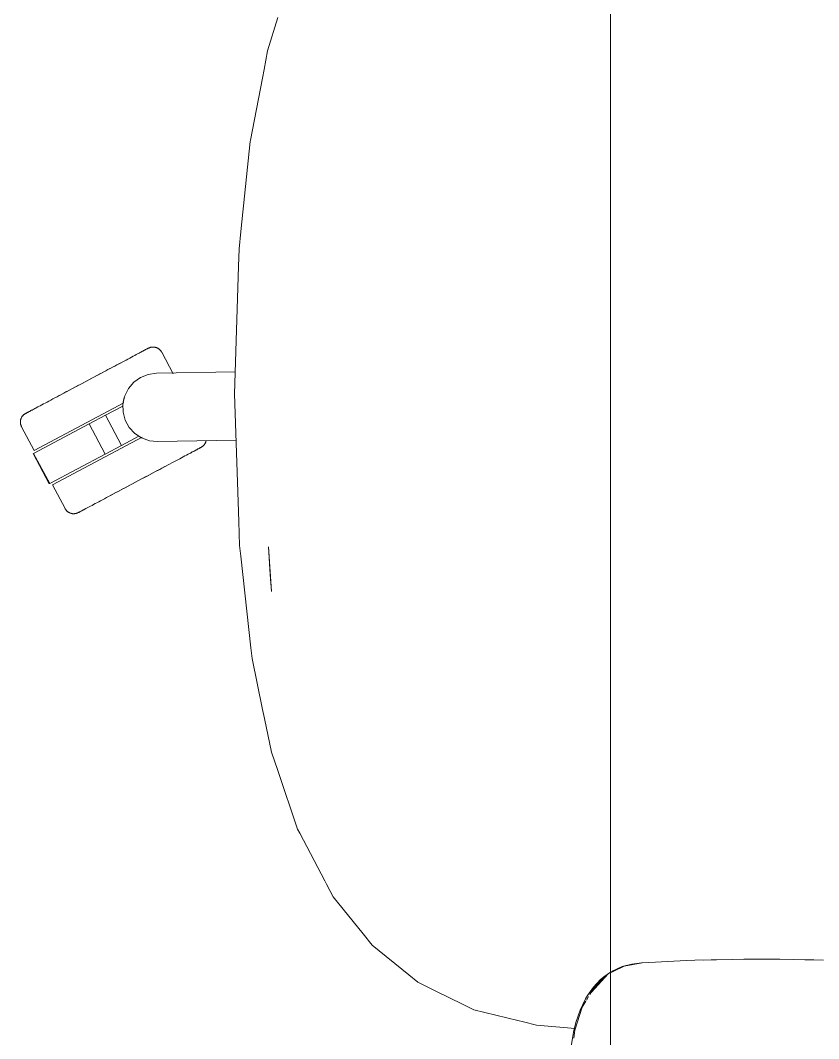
# Model space of a CAD drawing. Header units: millimetres. Extents: x 155927 to 326028, y -36033 to 97293.
# Drawn here: x 201983.7 to 202310.6, y 30465.7 to 30882.9 of the extents above; entities that cross this region are included whole.
import ezdxf

# ---------------------------------------------------------------- set-up
doc = ezdxf.new("R2010")
doc.units = ezdxf.units.MM
doc.header["$MEASUREMENT"] = 0
doc.layers.add('G-IMPT', color=8, linetype='CONTINUOUS', lineweight=9)
doc.layers.add('I-FURN', color=8, linetype='CONTINUOUS', lineweight=9)

msp = doc.modelspace()

# ---------------------------------------------------------------- linework, layer by layer
at = {"layer": 'G-IMPT'}
for p, q in [((202089.17, 30884.04), (202084.98, 30870.44)), ((202084.98, 30870.44), (202083.52, 30862.83)), ((202082.82, 30859.17), (202083.52, 30862.83)), ((202082.82, 30859.17), (202077.95, 30833.79)), ((202077.86, 30833.33), (202074.04, 30796.34)), ((202077.86, 30833.33), (202077.95, 30833.79)), ((202074.04, 30796.34), (202073.31, 30789.27)), ((202073.08, 30782.01), (202073.31, 30789.27)), ((202071.47, 30729.85), (202073.08, 30782.01)), ((202073.17, 30677.66), (202071.47, 30729.85)), ((202073.17, 30677.66), (202073.5, 30667.72)), ((202073.98, 30663.35), (202073.5, 30667.72)), ((202085.38, 30667.19), (202086.01, 30655.85)), ((202085.38, 30667.19), (202086.62, 30648.91)), ((202073.98, 30663.35), (202078.11, 30625.9)), ((202086.62, 30648.91), (202086.01, 30655.85)), ((202078.59, 30621.49), (202078.11, 30625.9)), ((202082.94, 30600.54), (202078.59, 30621.49)), ((202082.94, 30600.54), (202083.71, 30596.86)), ((202083.71, 30596.86), (202086.58, 30583.04)), ((202089.09, 30575.61), (202086.58, 30583.04)), ((202089.09, 30575.61), (202097.24, 30551.52)), ((202098.12, 30549.86), (202097.24, 30551.52)), ((202108.41, 30530.35), (202098.12, 30549.86)), ((202108.41, 30530.35), (202109.14, 30528.97)), ((202111.85, 30523.84), (202109.14, 30528.97)), ((202111.85, 30523.84), (202124.06, 30508.71)), ((202127.82, 30504.05), (202124.06, 30508.71)), ((202142.77, 30491.88), (202127.82, 30504.05)), ((202225.79, 30493.26), (202230.12, 30495.24)), ((202226.7, 30493.34), (202230.96, 30495.44)), ((202234.07, 30496.31), (202230.12, 30495.24)), ((202230.96, 30495.44), (202238.31, 30496.81)), ((202238.08, 30496.81), (202234.07, 30496.31)), ((202243.75, 30497.09), (202238.08, 30496.81)), ((202243.75, 30497.09), (202256.31, 30497.71)), ((202259.85, 30497.83), (202256.31, 30497.71)), ((202275.52, 30498.21), (202259.85, 30497.83)), ((202263.25, 30497.89), (202266.58, 30498.03)), ((202268.8, 30498.04), (202266.58, 30498.03)), ((202275.52, 30498.21), (202280.03, 30498.26)), ((202280.03, 30498.26), (202294.75, 30498.26)), ((202300.22, 30498.18), (202294.75, 30498.26)), ((202300.22, 30498.18), (202312.52, 30497.89)), ((202306.99, 30498.05), (202304.92, 30498.05)), ((202308.65, 30497.97), (202306.99, 30498.05)), ((202142.77, 30491.88), (202146.42, 30488.9)), ((202217.56, 30484.84), (202224.47, 30492.23)), ((202218.76, 30486.93), (202224.47, 30492.23)), ((202221.25, 30489.92), (202222.57, 30491.05)), ((202224.47, 30492.23), (202222.05, 30490)), ((202225.43, 30493.01), (202222.57, 30491.05)), ((202226.7, 30493.34), (202225.43, 30492.71)), ((202146.42, 30488.9), (202153.58, 30485.37)), ((202218.39, 30486.87), (202215.94, 30483.42)), ((202216.87, 30483.78), (202218.76, 30486.93)), ((202221.25, 30489.92), (202218.39, 30486.87)), ((202218.7, 30486.15), (202222.05, 30490)), ((202165.05, 30479.73), (202153.58, 30485.37)), ((202215.14, 30482.05), (202215.94, 30483.42)), ((202215.54, 30481.55), (202216.4, 30482.99)), ((202217.56, 30484.84), (202218.38, 30485.79)), ((202165.05, 30479.73), (202169.41, 30477.58)), ((202210.76, 30469.23), (202213.79, 30478.63)), ((202212.93, 30477.41), (202215.14, 30482.05)), ((202213.79, 30478.63), (202215.26, 30481.08)), ((202169.41, 30477.58), (202187.36, 30473.18)), ((202211.19, 30472.32), (202212.93, 30477.41)), ((202187.36, 30473.18), (202189.73, 30472.6)), ((202195.02, 30471.3), (202189.73, 30472.6)), ((202210.9, 30469.86), (202195.02, 30471.3)), ((202211.19, 30472.32), (202210.21, 30468.39)), ((202210.21, 30468.39), (202209.1, 30461.63)), ((202210.3, 30465.94), (202210.76, 30469.23))]:
    msp.add_line(p, q, dxfattribs=at)
at = {"layer": 'I-FURN'}
for p, q in [((202225.43, 30007.61), (202225.43, 31407.61)), ((202225.43, 31407.61), (202225.43, 30007.61)), ((202029.91, 30745.28), (202029.23, 30744.92)), ((202030.55, 30745.63), (202029.91, 30745.28)), ((202031.17, 30745.95), (202030.55, 30745.63)), ((202031.75, 30746.26), (202031.17, 30745.95)), ((202031.44, 30746.1), (202032.01, 30746.4)), ((202032.31, 30746.56), (202031.75, 30746.26)), ((202032.01, 30746.4), (202032.55, 30746.69)), ((202032.82, 30746.83), (202032.31, 30746.56)), ((202032.55, 30746.69), (202033.05, 30746.95)), ((202033.3, 30747.09), (202032.82, 30746.83)), ((202033.05, 30746.95), (202033.51, 30747.2)), ((202033.75, 30747.33), (202033.3, 30747.09)), ((202033.51, 30747.2), (202033.94, 30747.43)), ((202034.16, 30747.54), (202033.75, 30747.33)), ((202033.94, 30747.43), (202034.34, 30747.64)), ((202034.53, 30747.74), (202034.16, 30747.54)), ((202034.34, 30747.64), (202034.69, 30747.83)), ((202034.87, 30747.92), (202034.53, 30747.74)), ((202034.69, 30747.83), (202035.01, 30748)), ((202035.17, 30748.08), (202034.87, 30747.92)), ((202035.01, 30748), (202035.29, 30748.14)), ((202035.42, 30748.22), (202035.17, 30748.08)), ((202035.29, 30748.14), (202035.53, 30748.27)), ((202035.64, 30748.33), (202035.42, 30748.22)), ((202035.53, 30748.27), (202035.73, 30748.38)), ((202035.82, 30748.43), (202035.64, 30748.33)), ((202035.73, 30748.38), (202035.89, 30748.46)), ((202035.96, 30748.5), (202035.82, 30748.43)), ((202035.89, 30748.46), (202036.02, 30748.53)), ((202036.06, 30748.56), (202035.96, 30748.5)), ((202036.02, 30748.53), (202036.1, 30748.57)), ((202036.12, 30748.59), (202036.06, 30748.56)), ((202036.1, 30748.57), (202036.14, 30748.6)), ((202036.14, 30748.6), (202036.12, 30748.59)), ((202036.14, 30748.6), (202036.29, 30748.67)), ((202036.14, 30748.6), (202036.14, 30748.6)), ((202036.29, 30748.67), (202036.44, 30748.74)), ((202036.44, 30748.74), (202036.58, 30748.8)), ((202036.58, 30748.8), (202036.74, 30748.85)), ((202036.74, 30748.85), (202036.89, 30748.9)), ((202036.89, 30748.9), (202037.04, 30748.95)), ((202037.04, 30748.95), (202037.2, 30748.98)), ((202037.2, 30748.98), (202037.36, 30749.01)), ((202037.36, 30749.01), (202037.52, 30749.04)), ((202037.52, 30749.04), (202037.68, 30749.05)), ((202037.68, 30749.05), (202037.84, 30749.07)), ((202037.84, 30749.07), (202038, 30749.07)), ((202038, 30749.07), (202038.16, 30749.07)), ((202038.16, 30749.07), (202038.32, 30749.06)), ((202038.32, 30749.06), (202038.48, 30749.05)), ((202038.48, 30749.05), (202038.64, 30749.02)), ((202038.64, 30749.02), (202038.8, 30749)), ((202038.8, 30749), (202038.96, 30748.96)), ((202038.96, 30748.96), (202039.12, 30748.92)), ((202039.12, 30748.92), (202039.27, 30748.88)), ((202039.27, 30748.88), (202039.42, 30748.82)), ((202039.42, 30748.82), (202039.57, 30748.77)), ((202039.57, 30748.77), (202039.72, 30748.7)), ((202039.72, 30748.7), (202039.87, 30748.63)), ((202039.87, 30748.63), (202040.01, 30748.55)), ((202040.01, 30748.55), (202040.15, 30748.47)), ((202040.15, 30748.47), (202040.28, 30748.39)), ((202040.28, 30748.39), (202040.42, 30748.29)), ((202040.42, 30748.29), (202040.54, 30748.2)), ((202040.54, 30748.2), (202040.67, 30748.09)), ((202040.67, 30748.09), (202040.79, 30747.99)), ((202040.79, 30747.99), (202040.9, 30747.87)), ((202040.9, 30747.87), (202041.01, 30747.76)), ((202041.01, 30747.76), (202041.12, 30747.63)), ((202041.12, 30747.63), (202041.22, 30747.51)), ((202041.22, 30747.51), (202041.32, 30747.38)), ((202041.32, 30747.38), (202041.41, 30747.25)), ((202041.41, 30747.25), (202041.49, 30747.11)), ((202041.49, 30747.11), (202041.57, 30746.97)), ((202041.57, 30746.97), (202041.6, 30746.93)), ((202046.3, 30738.09), (202041.6, 30746.93)), ((202021.96, 30741.06), (202021.05, 30740.57)), ((202021.47, 30740.79), (202022.37, 30741.28)), ((202022.86, 30741.53), (202021.96, 30741.06)), ((202022.37, 30741.28), (202023.26, 30741.75)), ((202023.73, 30742), (202022.86, 30741.53)), ((202023.26, 30741.75), (202024.13, 30742.21)), ((202024.59, 30742.45), (202023.73, 30742)), ((202024.13, 30742.21), (202024.98, 30742.66)), ((202025.42, 30742.9), (202024.59, 30742.45)), ((202026.24, 30743.33), (202025.42, 30742.9)), ((202027.02, 30743.75), (202026.24, 30743.33)), ((202027.79, 30744.15), (202027.02, 30743.75)), ((202028.52, 30744.54), (202027.79, 30744.15)), ((202029.23, 30744.92), (202028.52, 30744.54)), ((202014.29, 30736.98), (202013.29, 30736.44)), ((202013.75, 30736.69), (202014.74, 30737.22)), ((202015.28, 30737.5), (202014.29, 30736.98)), ((202014.74, 30737.22), (202015.74, 30737.75)), ((202016.27, 30738.03), (202015.28, 30737.5)), ((202015.74, 30737.75), (202016.72, 30738.27)), ((202017.25, 30738.55), (202016.27, 30738.03)), ((202016.72, 30738.27), (202017.69, 30738.79)), ((202018.21, 30739.06), (202017.25, 30738.55)), ((202017.69, 30738.79), (202018.66, 30739.3)), ((202019.17, 30739.57), (202018.21, 30739.06)), ((202018.66, 30739.3), (202019.61, 30739.81)), ((202020.12, 30740.08), (202019.17, 30739.57)), ((202019.61, 30739.81), (202020.55, 30740.3)), ((202021.05, 30740.57), (202020.12, 30740.08)), ((202020.55, 30740.3), (202021.47, 30740.79)), ((202032.93, 30736.59), (202036.07, 30737.84)), ((202036.07, 30737.84), (202039.41, 30738.31)), ((202039.41, 30738.31), (202071.75, 30738.87)), ((202006.28, 30732.72), (202005.3, 30732.2)), ((202005.75, 30732.44), (202006.73, 30732.96)), ((202007.27, 30733.25), (202006.28, 30732.72)), ((202006.73, 30732.96), (202007.73, 30733.49)), ((202008.27, 30733.78), (202007.27, 30733.25)), ((202007.73, 30733.49), (202008.73, 30734.02)), ((202009.27, 30734.31), (202008.27, 30733.78)), ((202008.73, 30734.02), (202009.73, 30734.55)), ((202010.27, 30734.84), (202009.27, 30734.31)), ((202009.73, 30734.55), (202010.74, 30735.09)), ((202011.28, 30735.38), (202010.27, 30734.84)), ((202010.74, 30735.09), (202011.74, 30735.62)), ((202012.28, 30735.91), (202011.28, 30735.38)), ((202011.74, 30735.62), (202012.75, 30736.16)), ((202013.29, 30736.44), (202012.28, 30735.91)), ((202012.75, 30736.16), (202013.75, 30736.69)), ((202028, 30732.06), (202030.19, 30734.63)), ((202030.19, 30734.63), (202032.93, 30736.59)), ((201998.75, 30728.72), (201997.89, 30728.26)), ((201999.64, 30729.19), (201998.75, 30728.72)), ((202000.55, 30729.67), (201999.64, 30729.19)), ((202000.06, 30729.41), (202000.97, 30729.9)), ((202001.47, 30730.16), (202000.55, 30729.67)), ((202000.97, 30729.9), (202001.9, 30730.39)), ((202002.41, 30730.66), (202001.47, 30730.16)), ((202001.9, 30730.39), (202002.84, 30730.89)), ((202003.36, 30731.17), (202002.41, 30730.66)), ((202002.84, 30730.89), (202003.8, 30731.4)), ((202004.32, 30731.68), (202003.36, 30731.17)), ((202003.8, 30731.4), (202004.77, 30731.92)), ((202005.3, 30732.2), (202004.32, 30731.68)), ((202004.77, 30731.92), (202005.75, 30732.44)), ((202025.73, 30725.76), (202026.48, 30729.05)), ((202026.48, 30729.05), (202028, 30732.06)), ((201989.35, 30706.73), (202026.07, 30726.25)), ((201990.57, 30724.37), (201990, 30724.06)), ((201990.26, 30724.2), (201990.85, 30724.51)), ((201991.17, 30724.69), (201990.57, 30724.37)), ((201991.81, 30725.02), (201991.17, 30724.69)), ((201992.47, 30725.38), (201991.81, 30725.02)), ((201993.17, 30725.75), (201992.47, 30725.38)), ((201993.89, 30726.13), (201993.17, 30725.75)), ((201994.64, 30726.53), (201993.89, 30726.13)), ((201995.41, 30726.94), (201994.64, 30726.53)), ((201996.21, 30727.37), (201995.41, 30726.94)), ((201997.04, 30727.81), (201996.21, 30727.37)), ((201997.89, 30728.26), (201997.04, 30727.81)), ((202018.52, 30721.11), (202025.66, 30724.9)), ((202025.79, 30722.39), (202025.73, 30725.76)), ((201984.1, 30719.99), (201984.17, 30720.14)), ((201984.17, 30720.14), (201984.25, 30720.28)), ((201984.25, 30720.28), (201984.33, 30720.42)), ((201984.33, 30720.42), (201984.42, 30720.56)), ((201984.42, 30720.56), (201984.51, 30720.69)), ((201984.51, 30720.69), (201984.61, 30720.82)), ((201984.61, 30720.82), (201984.71, 30720.94)), ((201984.71, 30720.94), (201984.82, 30721.06)), ((201984.82, 30721.06), (201984.93, 30721.18)), ((201984.93, 30721.18), (201985.05, 30721.29)), ((201985.05, 30721.29), (201985.17, 30721.39)), ((201985.17, 30721.39), (201985.29, 30721.49)), ((201985.29, 30721.49), (201985.42, 30721.59)), ((201985.42, 30721.59), (201985.56, 30721.68)), ((201985.56, 30721.68), (201985.69, 30721.77)), ((201985.69, 30721.77), (201985.83, 30721.85)), ((201985.83, 30721.85), (201985.87, 30721.87)), ((201985.87, 30721.87), (201985.89, 30721.88)), ((201985.88, 30721.87), (201985.87, 30721.87)), ((201985.92, 30721.89), (201985.88, 30721.87)), ((201985.89, 30721.88), (201985.95, 30721.91)), ((201986, 30721.94), (201985.92, 30721.89)), ((201985.95, 30721.91), (201986.05, 30721.96)), ((201986.12, 30722), (201986, 30721.94)), ((201986.05, 30721.96), (201986.19, 30722.04)), ((201986.28, 30722.09), (201986.12, 30722)), ((201986.19, 30722.04), (201986.37, 30722.13)), ((201986.48, 30722.19), (201986.28, 30722.09)), ((201986.37, 30722.13), (201986.59, 30722.25)), ((201986.73, 30722.32), (201986.48, 30722.19)), ((201986.59, 30722.25), (201986.85, 30722.39)), ((201987, 30722.47), (201986.73, 30722.32)), ((201986.85, 30722.39), (201987.15, 30722.55)), ((201987.32, 30722.64), (201987, 30722.47)), ((201987.15, 30722.55), (201987.48, 30722.72)), ((201987.68, 30722.83), (201987.32, 30722.64)), ((201987.48, 30722.72), (201987.85, 30722.92)), ((201988.07, 30723.04), (201987.68, 30722.83)), ((201987.85, 30722.92), (201988.26, 30723.14)), ((201988.5, 30723.27), (201988.07, 30723.04)), ((201988.26, 30723.14), (201988.71, 30723.38)), ((201988.97, 30723.51), (201988.5, 30723.27)), ((201988.71, 30723.38), (201989.19, 30723.63)), ((201989.47, 30723.78), (201988.97, 30723.51)), ((201989.19, 30723.63), (201989.71, 30723.91)), ((201990, 30724.06), (201989.47, 30723.78)), ((201989.71, 30723.91), (201990.26, 30724.2)), ((202011.88, 30717.57), (202018.52, 30721.11)), ((202025.09, 30708.74), (202018.52, 30721.11)), ((202026.66, 30719.13), (202025.79, 30722.39)), ((201983.73, 30718.43), (201983.74, 30718.6)), ((201983.73, 30718.27), (201983.73, 30718.43)), ((201983.74, 30718.11), (201983.73, 30718.27)), ((201983.74, 30718.6), (201983.76, 30718.76)), ((201983.75, 30717.95), (201983.74, 30718.11)), ((201983.77, 30717.79), (201983.75, 30717.95)), ((201983.76, 30718.76), (201983.78, 30718.92)), ((201983.79, 30717.63), (201983.77, 30717.79)), ((201983.78, 30718.92), (201983.81, 30719.07)), ((201983.82, 30717.47), (201983.79, 30717.63)), ((201983.81, 30719.07), (201983.84, 30719.23)), ((201983.86, 30717.32), (201983.82, 30717.47)), ((201983.84, 30719.23), (201983.88, 30719.39)), ((201983.9, 30717.16), (201983.86, 30717.32)), ((201983.88, 30719.39), (201983.93, 30719.54)), ((201983.95, 30717.01), (201983.9, 30717.16)), ((201983.93, 30719.54), (201983.98, 30719.7)), ((201984, 30716.86), (201983.95, 30717.01)), ((201983.98, 30719.7), (201984.04, 30719.85)), ((201984.06, 30716.71), (201984, 30716.86)), ((201984.04, 30719.85), (201984.1, 30719.99)), ((201984.13, 30716.56), (201984.06, 30716.71)), ((201984.2, 30716.42), (201984.13, 30716.56)), ((201984.2, 30716.42), (201989.35, 30706.73)), ((201989.17, 30705.5), (202011.88, 30717.57)), ((202018.45, 30705.21), (202011.88, 30717.57)), ((202028.28, 30716.17), (202026.66, 30719.13)), ((202030.56, 30713.68), (202028.28, 30716.17)), ((201996.87, 30692.6), (202033.61, 30712.14)), ((202032.24, 30712.54), (202025.09, 30708.74)), ((202033.37, 30711.82), (202030.56, 30713.68)), ((202036.54, 30710.67), (202033.37, 30711.82)), ((202025.09, 30708.74), (202018.45, 30705.21)), ((202039.9, 30710.33), (202036.54, 30710.67)), ((202072.09, 30710.89), (202039.9, 30710.33)), ((202056.89, 30707.53), (202057.13, 30707.66)), ((202057.24, 30707.72), (202057.02, 30707.6)), ((202057.13, 30707.66), (202057.33, 30707.76)), ((202057.42, 30707.81), (202057.24, 30707.72)), ((202057.33, 30707.76), (202057.49, 30707.85)), ((202057.56, 30707.89), (202057.42, 30707.81)), ((202057.49, 30707.85), (202057.61, 30707.91)), ((202057.66, 30707.94), (202057.56, 30707.89)), ((202057.61, 30707.91), (202057.69, 30707.96)), ((202057.72, 30707.97), (202057.66, 30707.94)), ((202057.69, 30707.96), (202057.73, 30707.98)), ((202057.74, 30707.98), (202057.72, 30707.97)), ((202057.73, 30707.98), (202057.74, 30707.98)), ((202057.78, 30708), (202057.74, 30707.98)), ((202057.92, 30708.08), (202057.78, 30708)), ((202058.06, 30708.17), (202057.92, 30708.08)), ((202058.19, 30708.26), (202058.06, 30708.17)), ((202058.32, 30708.36), (202058.19, 30708.26)), ((202058.44, 30708.46), (202058.32, 30708.36)), ((202058.56, 30708.56), (202058.44, 30708.46)), ((202058.68, 30708.67), (202058.56, 30708.56)), ((202058.79, 30708.79), (202058.68, 30708.67)), ((202058.9, 30708.91), (202058.79, 30708.79)), ((202059, 30709.03), (202058.9, 30708.91)), ((202059.1, 30709.16), (202059, 30709.03)), ((202059.19, 30709.29), (202059.1, 30709.16)), ((202059.28, 30709.43), (202059.19, 30709.29)), ((202059.36, 30709.57), (202059.28, 30709.43)), ((202059.44, 30709.71), (202059.36, 30709.57)), ((202059.51, 30709.86), (202059.44, 30709.71)), ((202059.57, 30710), (202059.51, 30709.86)), ((202059.63, 30710.15), (202059.57, 30710)), ((202059.68, 30710.31), (202059.63, 30710.15)), ((202059.73, 30710.46), (202059.68, 30710.31)), ((202059.77, 30710.62), (202059.73, 30710.46)), ((201989, 30705.41), (201995.57, 30693.05)), ((201995.74, 30693.14), (201989.17, 30705.5)), ((202018.45, 30705.21), (201995.74, 30693.14)), ((202048.97, 30703.32), (202049.72, 30703.72)), ((202049.72, 30703.72), (202050.45, 30704.1)), ((202050.45, 30704.1), (202051.14, 30704.47)), ((202051.14, 30704.47), (202051.8, 30704.83)), ((202051.8, 30704.83), (202052.44, 30705.16)), ((202052.44, 30705.16), (202053.04, 30705.48)), ((202053.35, 30705.65), (202052.77, 30705.34)), ((202053.04, 30705.48), (202053.61, 30705.79)), ((202053.9, 30705.94), (202053.35, 30705.65)), ((202053.61, 30705.79), (202054.14, 30706.07)), ((202054.42, 30706.22), (202053.9, 30705.94)), ((202054.14, 30706.07), (202054.64, 30706.34)), ((202054.9, 30706.47), (202054.42, 30706.22)), ((202054.64, 30706.34), (202055.11, 30706.58)), ((202055.35, 30706.71), (202054.9, 30706.47)), ((202055.11, 30706.58), (202055.54, 30706.81)), ((202055.76, 30706.93), (202055.35, 30706.71)), ((202055.54, 30706.81), (202055.93, 30707.02)), ((202056.13, 30707.13), (202055.76, 30706.93)), ((202055.93, 30707.02), (202056.29, 30707.21)), ((202056.46, 30707.3), (202056.13, 30707.13)), ((202056.29, 30707.21), (202056.61, 30707.38)), ((202056.76, 30707.46), (202056.46, 30707.3)), ((202056.61, 30707.38), (202056.89, 30707.53)), ((202057.02, 30707.6), (202056.76, 30707.46)), ((202041.71, 30699.46), (202040.77, 30698.96)), ((202041.2, 30699.19), (202042.14, 30699.69)), ((202042.64, 30699.95), (202041.71, 30699.46)), ((202042.14, 30699.69), (202043.06, 30700.18)), ((202043.56, 30700.44), (202042.64, 30699.95)), ((202043.06, 30700.18), (202043.97, 30700.66)), ((202043.97, 30700.66), (202044.86, 30701.13)), ((202044.86, 30701.13), (202045.73, 30701.59)), ((202045.73, 30701.59), (202046.57, 30702.04)), ((202046.57, 30702.04), (202047.4, 30702.48)), ((202047.4, 30702.48), (202048.2, 30702.91)), ((202048.2, 30702.91), (202048.97, 30703.32)), ((202033.88, 30695.3), (202032.87, 30694.76)), ((202033.34, 30695.01), (202034.34, 30695.54)), ((202034.88, 30695.83), (202033.88, 30695.3)), ((202034.34, 30695.54), (202035.34, 30696.07)), ((202035.88, 30696.36), (202034.88, 30695.83)), ((202035.34, 30696.07), (202036.34, 30696.6)), ((202036.88, 30696.89), (202035.88, 30696.36)), ((202036.34, 30696.6), (202037.33, 30697.13)), ((202037.86, 30697.41), (202036.88, 30696.89)), ((202037.33, 30697.13), (202038.31, 30697.65)), ((202038.84, 30697.93), (202037.86, 30697.41)), ((202038.31, 30697.65), (202039.29, 30698.17)), ((202039.81, 30698.45), (202038.84, 30697.93)), ((202039.29, 30698.17), (202040.25, 30698.68)), ((202040.77, 30698.96), (202039.81, 30698.45)), ((202040.25, 30698.68), (202041.2, 30699.19)), ((201996.87, 30692.6), (202002.02, 30682.92)), ((202025.92, 30691.06), (202024.95, 30690.55)), ((202025.4, 30690.78), (202026.36, 30691.3)), ((202026.89, 30691.58), (202025.92, 30691.06)), ((202026.36, 30691.3), (202027.34, 30691.82)), ((202027.88, 30692.1), (202026.89, 30691.58)), ((202027.34, 30691.82), (202028.33, 30692.35)), ((202028.87, 30692.63), (202027.88, 30692.1)), ((202028.33, 30692.35), (202029.32, 30692.87)), ((202029.86, 30693.16), (202028.87, 30692.63)), ((202029.32, 30692.87), (202030.32, 30693.41)), ((202030.86, 30693.69), (202029.86, 30693.16)), ((202030.32, 30693.41), (202031.33, 30693.94)), ((202031.87, 30694.23), (202030.86, 30693.69)), ((202031.33, 30693.94), (202032.33, 30694.47)), ((202032.87, 30694.76), (202031.87, 30694.23)), ((202032.33, 30694.47), (202033.34, 30695.01)), ((202017.37, 30686.52), (202018.19, 30686.95)), ((202018.19, 30686.95), (202019.02, 30687.4)), ((202019.48, 30687.64), (202018.63, 30687.19)), ((202019.02, 30687.4), (202019.88, 30687.85)), ((202020.35, 30688.1), (202019.48, 30687.64)), ((202019.88, 30687.85), (202020.76, 30688.32)), ((202021.24, 30688.57), (202020.35, 30688.1)), ((202020.76, 30688.32), (202021.65, 30688.79)), ((202022.14, 30689.05), (202021.24, 30688.57)), ((202021.65, 30688.79), (202022.56, 30689.28)), ((202023.06, 30689.55), (202022.14, 30689.05)), ((202022.56, 30689.28), (202023.49, 30689.77)), ((202024, 30690.04), (202023.06, 30689.55)), ((202023.49, 30689.77), (202024.44, 30690.28)), ((202024.95, 30690.55), (202024, 30690.04)), ((202024.44, 30690.28), (202025.4, 30690.78)), ((202002.04, 30682.88), (202002.02, 30682.92)), ((202002.12, 30682.74), (202002.04, 30682.88)), ((202002.2, 30682.6), (202002.12, 30682.74)), ((202002.29, 30682.47), (202002.2, 30682.6)), ((202010.1, 30682.65), (202009.67, 30682.42)), ((202009.86, 30682.52), (202010.31, 30682.76)), ((202010.56, 30682.9), (202010.1, 30682.65)), ((202010.31, 30682.76), (202010.79, 30683.02)), ((202011.06, 30683.16), (202010.56, 30682.9)), ((202010.79, 30683.02), (202011.31, 30683.29)), ((202011.6, 30683.45), (202011.06, 30683.16)), ((202011.31, 30683.29), (202011.86, 30683.59)), ((202012.17, 30683.75), (202011.6, 30683.45)), ((202011.86, 30683.59), (202012.44, 30683.9)), ((202012.44, 30683.9), (202013.06, 30684.22)), ((202013.06, 30684.22), (202013.7, 30684.57)), ((202013.7, 30684.57), (202014.38, 30684.93)), ((202014.38, 30684.93), (202015.09, 30685.31)), ((202015.09, 30685.31), (202015.83, 30685.7)), ((202015.83, 30685.7), (202016.59, 30686.1)), ((202016.59, 30686.1), (202017.37, 30686.52)), ((202002.39, 30682.34), (202002.29, 30682.47)), ((202002.49, 30682.22), (202002.39, 30682.34)), ((202002.6, 30682.09), (202002.49, 30682.22)), ((202002.71, 30681.98), (202002.6, 30682.09)), ((202002.82, 30681.86), (202002.71, 30681.98)), ((202002.94, 30681.76), (202002.82, 30681.86)), ((202003.07, 30681.65), (202002.94, 30681.76)), ((202003.2, 30681.56), (202003.07, 30681.65)), ((202003.33, 30681.46), (202003.2, 30681.56)), ((202003.46, 30681.38), (202003.33, 30681.46)), ((202003.6, 30681.3), (202003.46, 30681.38)), ((202003.74, 30681.22), (202003.6, 30681.3)), ((202003.89, 30681.15), (202003.74, 30681.22)), ((202004.04, 30681.08), (202003.89, 30681.15)), ((202004.19, 30681.03), (202004.04, 30681.08)), ((202004.34, 30680.97), (202004.19, 30681.03)), ((202004.49, 30680.93), (202004.34, 30680.97)), ((202004.65, 30680.89), (202004.49, 30680.93)), ((202004.81, 30680.85), (202004.65, 30680.89)), ((202004.97, 30680.83), (202004.81, 30680.85)), ((202005.13, 30680.8), (202004.97, 30680.83)), ((202005.29, 30680.79), (202005.13, 30680.8)), ((202005.45, 30680.78), (202005.29, 30680.79)), ((202005.61, 30680.78), (202005.45, 30680.78)), ((202005.77, 30680.78), (202005.61, 30680.78)), ((202005.93, 30680.8), (202005.77, 30680.78)), ((202006.09, 30680.81), (202005.93, 30680.8)), ((202006.25, 30680.84), (202006.09, 30680.81)), ((202006.41, 30680.87), (202006.25, 30680.84)), ((202006.57, 30680.9), (202006.41, 30680.87)), ((202006.72, 30680.95), (202006.57, 30680.9)), ((202006.87, 30681), (202006.72, 30680.95)), ((202007.03, 30681.05), (202006.87, 30681)), ((202007.18, 30681.11), (202007.03, 30681.05)), ((202007.32, 30681.18), (202007.18, 30681.11)), ((202007.47, 30681.25), (202007.32, 30681.18)), ((202007.51, 30681.28), (202007.47, 30681.25)), ((202007.47, 30681.25), (202007.49, 30681.26)), ((202007.47, 30681.25), (202007.47, 30681.25)), ((202007.49, 30681.26), (202007.55, 30681.29)), ((202007.6, 30681.32), (202007.51, 30681.28)), ((202007.55, 30681.29), (202007.65, 30681.35)), ((202007.72, 30681.39), (202007.6, 30681.32)), ((202007.65, 30681.35), (202007.79, 30681.42)), ((202007.88, 30681.47), (202007.72, 30681.39)), ((202007.79, 30681.42), (202007.97, 30681.52)), ((202008.08, 30681.58), (202007.88, 30681.47)), ((202007.97, 30681.52), (202008.19, 30681.63)), ((202008.32, 30681.71), (202008.08, 30681.58)), ((202008.19, 30681.63), (202008.44, 30681.77)), ((202008.6, 30681.85), (202008.32, 30681.71)), ((202008.44, 30681.77), (202008.74, 30681.93)), ((202008.92, 30682.02), (202008.6, 30681.85)), ((202008.74, 30681.93), (202009.08, 30682.11)), ((202009.27, 30682.21), (202008.92, 30682.02)), ((202009.08, 30682.11), (202009.45, 30682.31)), ((202009.67, 30682.42), (202009.27, 30682.21)), ((202009.45, 30682.31), (202009.86, 30682.52))]:
    msp.add_line(p, q, dxfattribs=at)
msp.add_arc((202039.46, 30724.31), 13.81, 162.664, 167.6527, dxfattribs=at)
msp.add_open_spline([(202025.85, 30726.68), (202025.93, 30727.11), (202026.03, 30727.53), (202026.15, 30727.95)], degree=3, dxfattribs=at)

doc.saveas('drawing.dxf')
